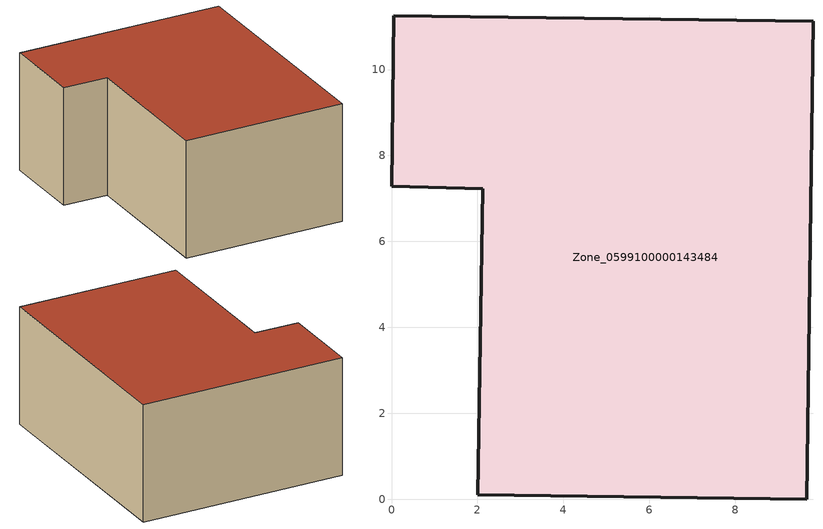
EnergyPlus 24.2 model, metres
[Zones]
Zone_0599100000143484
 floor ground (C_G): 9.81,11.12 9.66,0 2.01,0.1 2.12,7.23 0,7.28 0.05,11.25 z0
 wall outside (C_F): 9.66,0 9.81,11.12 0.05,11.25 0,7.28 2.12,7.23 2.01,0.1 9.66,0 z0:5.61
 roof outside (C_R): 2.01,0.1 9.66,0 9.81,11.12 0.05,11.25 0,7.28 2.12,7.23 z5.61
[BUILDING]
Pand.0599100000143484: North Axis=0; Terrain=City; Loads Convergence Tolerance Value=0.04; Temperature Convergence Tolerance Value=0.4; Solar Distribution=FullExterior; Maximum Number of Warmup Days=25; Minimum Number of Warmup Days=1
[Site:Location]
Rotterdam.The.Hague.AP_ZH_NLD Design_Conditions: Latitude=51.96; Longitude=4.45; Time Zone=1; Elevation=-4.5
[SITE:GROUNDTEMPERATURE:BUILDINGSURFACE]
18, 18, 18, 18, 18, 18, 18, 18, 18, 18, 18, 18
[MATERIAL] Thermal Absorptance=0.9; Solar Absorptance=0.7; Visible Absorptance=0.7
Name | Roughness | Thickness | Conductivity | Density | Specific Heat
G.D.1975-1991 | MediumSmooth | 0.15 | 0.288461 | 540 | 1210
F.D.1975-1991 | Rough | 0.3 | 0.230769 | 1920 | 840
R.D.1975-1991 | MediumRough | 0.2 | 0.153846 | 1500 | 1000
[CONSTRUCTION]
C_G: G.D.1975-1991
C_F: F.D.1975-1991
C_R: R.D.1975-1991
[ZONE]
Zone_0599100000143484: Type=1; Multiplier=1; Ceiling Height=Autocalculate; Volume=Autocalculate; Floor Area=autocalculate; Part of Total Floor Area=Yes
[ZONEINFILTRATION:DESIGNFLOWRATE]
Infil_Zone_0599100000143484: Zone or ZoneList or Space or SpaceList=Zone_0599100000143484; Schedule=AlwaysOn; Design Flow Rate Calculation Method=Flow/Area; Flow Rate per Floor Area=0.0042; Constant Term Coefficient=1; Temperature Term Coefficient=0; Velocity Term Coefficient=0; Velocity Squared Term Coefficient=0
[HVACTEMPLATE:ZONE:IDEALLOADSAIRSYSTEM]
Zone_0599100000143484: Maximum Heating Supply Air Temperature=50; Minimum Cooling Supply Air Temperature=13; Maximum Heating Supply Air Humidity Ratio=0.0156; Minimum Cooling Supply Air Humidity Ratio=0.0077; Heating Limit=NoLimit; Cooling Limit=NoLimit; Dehumidification Control Type=ConstantSensibleHeatRatio; Cooling Sensible Heat Ratio=0.7; Dehumidification Setpoint=60; Humidification Control Type=None; Humidification Setpoint=30; Outdoor Air Method=None; Outdoor Air Flow Rate per Person=0.00944; Outdoor Air Flow Rate per Zone Floor Area=0; Outdoor Air Flow Rate per Zone=0; Demand Controlled Ventilation Type=None; Outdoor Air Economizer Type=NoEconomizer; Heat Recovery Type=None; Sensible Heat Recovery Effectiveness=0.7; Latent Heat Recovery Effectiveness=0.65
[ZONECONTROL:THERMOSTAT]
ThermostatControl_Zone_0599100000143484: Zone or ZoneList=Zone_0599100000143484; Control Type Schedule=DualSetpointControlType; Control 1=Thermostat_Zone_0599100000143484; Temperature Difference Between Cutout And Setpoint=0
[THERMOSTATSETPOINT:DUALSETPOINT]
Thermostat_Zone_0599100000143484: Heating Setpoint Temperature Schedule=HeatingSetpoint_Zone_0599100000143484; Cooling Setpoint Temperature Schedule=CoolingSetpoint_Zone_0599100000143484
[SCHEDULE:COMPACT]
HeatingSetpoint_Zone_0599100000143484: Through: 12/31, For: AllDays, Until: 24:00, 21
CoolingSetpoint_Zone_0599100000143484: Through: 12/31, For: AllDays, Until: 24:00, 24
DualSetpointControlType: Through: 12/31, For: AllDays, Until: 24:00, 4
AlwaysOn: Through: 12/31, For: AllDays, Until: 24:00, 1
